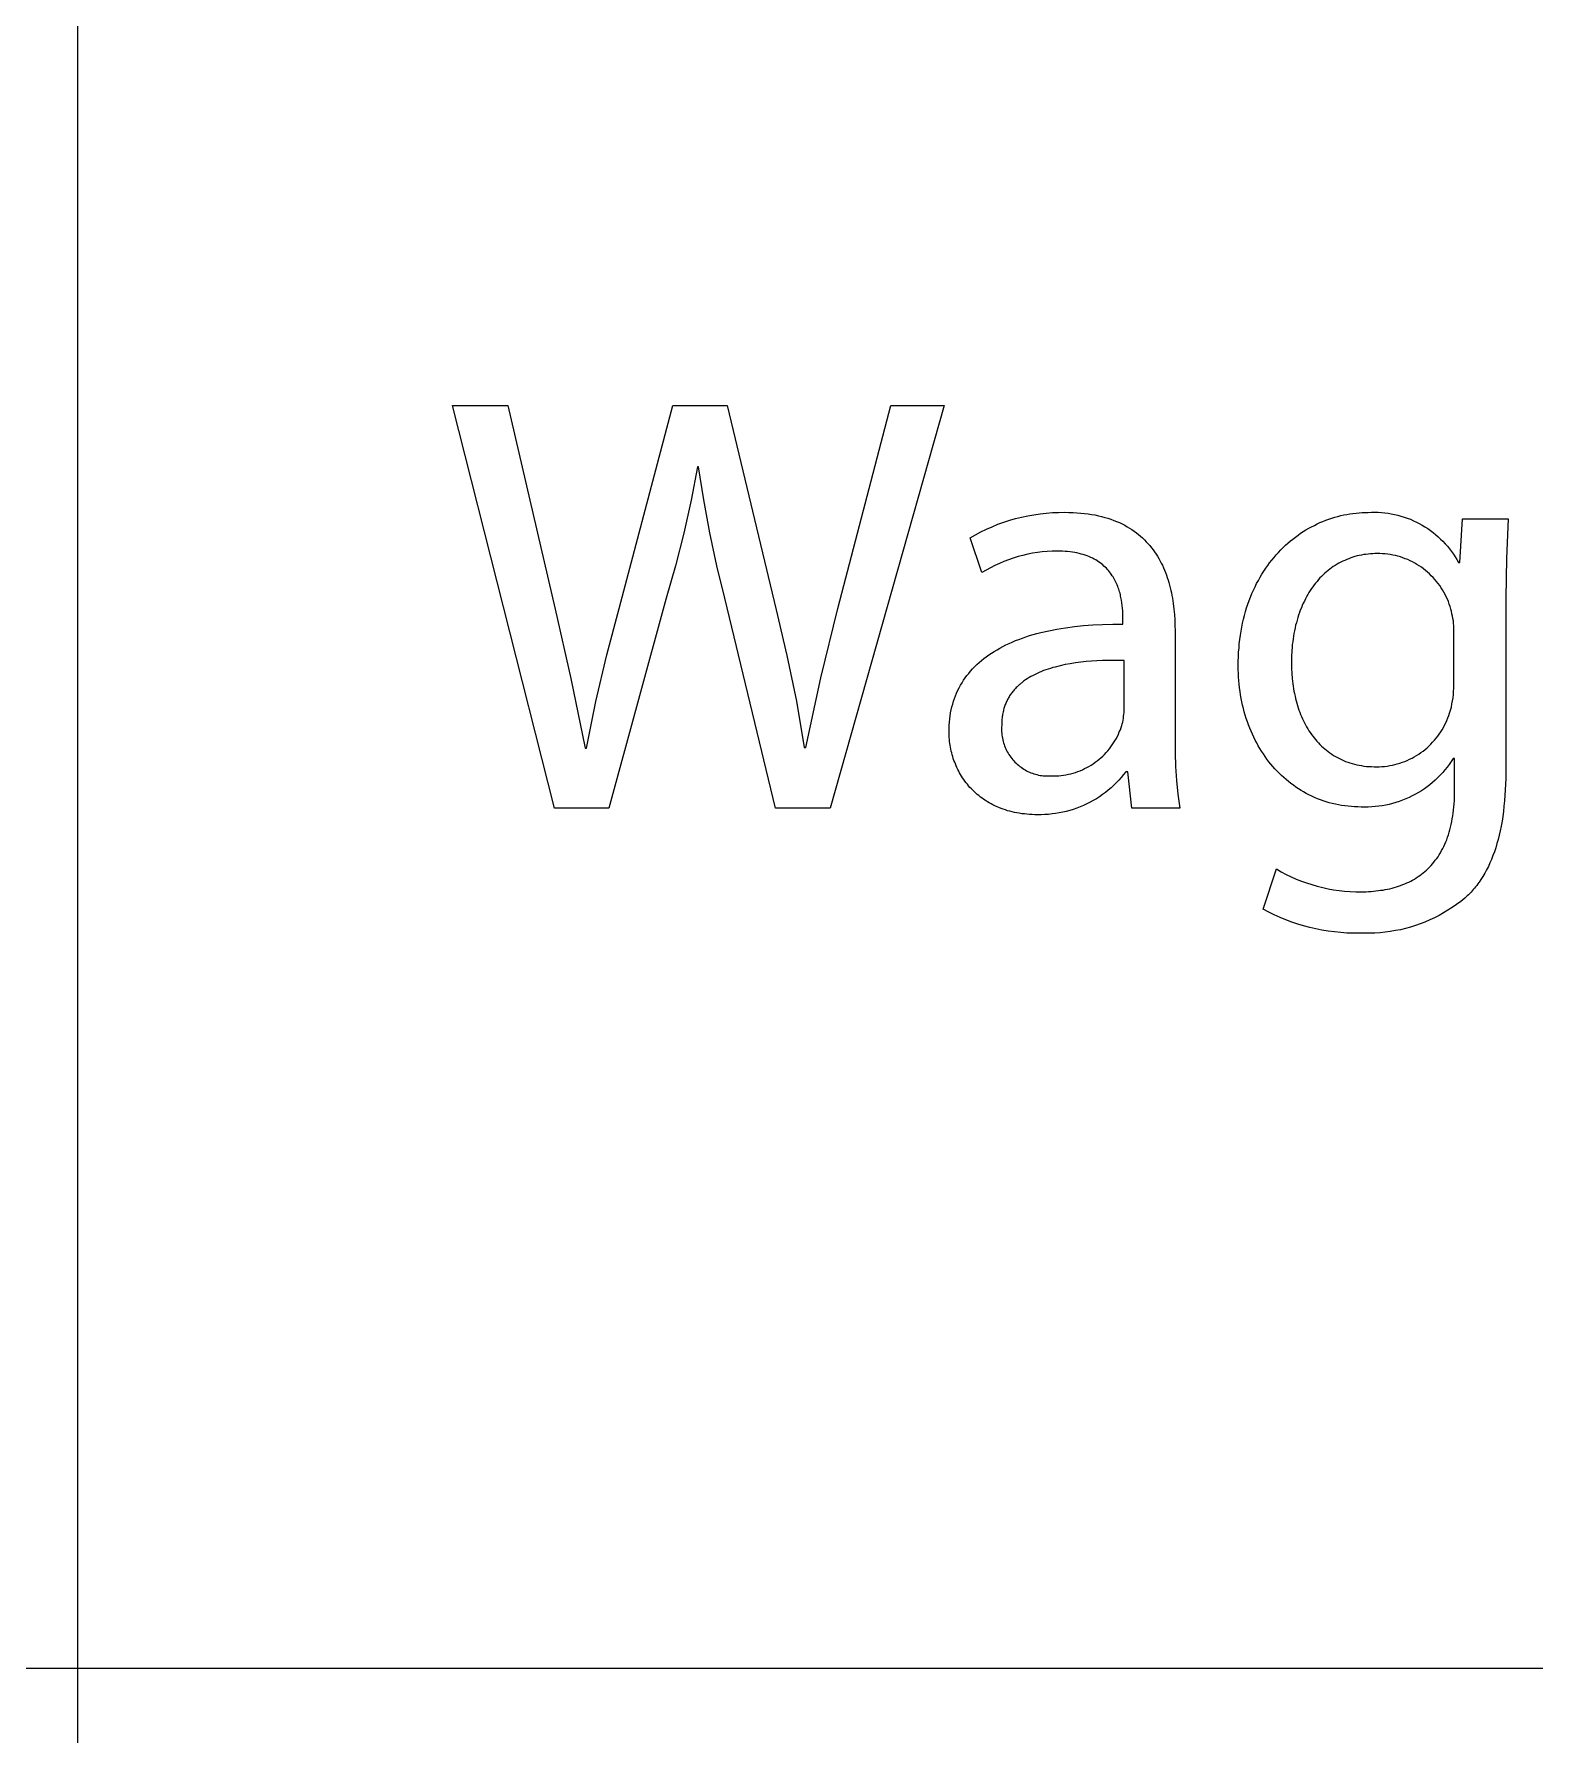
# Model space of a CAD drawing. Header units: millimetres. Extents: x 430 to 4403, y -1522 to 1254.
# Drawn here: x 4049.3 to 4149.3, y -1304.6 to -1191.4 of the extents above; entities that cross this region are included whole.
import ezdxf

# ---------------------------------------------------------------- set-up
doc = ezdxf.new("R2010")
doc.units = ezdxf.units.MM
doc.header["$MEASUREMENT"] = 0
doc.layers.add('Domyślny', color=7, linetype='Continuous', true_color=0x000000)

msp = doc.modelspace()

# ---------------------------------------------------------------- linework, layer by layer
at = {"layer": 'Domyślny', "color": 18, "lineweight": 15, "true_color": 0x000000}
for p, q in [((4052.25, -1411.21), (4052.25, -1078.09)), ((4083.98, -1242.9), (4077.18, -1216.1)), ((4077.18, -1216.1), (4080.86, -1216.1)), ((4080.86, -1216.1), (4084.03, -1229.65)), ((4088.28, -1229.62), (4091.86, -1216.1)), ((4091.86, -1216.1), (4095.48, -1216.1)), ((4095.48, -1216.1), (4098.73, -1229.7)), ((4109.92, -1216.1), (4102.33, -1242.9)), ((4102.85, -1229.62), (4106.38, -1216.1)), ((4106.38, -1216.1), (4109.92, -1216.1)), ((4093.49, -1220.19), (4093.07, -1222.4)), ((4093.57, -1220.19), (4093.49, -1220.19)), ((4093.92, -1222.39), (4093.57, -1220.19)), ((4093.07, -1222.4), (4092.58, -1224.59)), ((4094.32, -1224.58), (4093.92, -1222.39)), ((4114.29, -1223.74), (4114.68, -1223.63)), ((4114.68, -1223.63), (4115.08, -1223.53)), ((4115.08, -1223.53), (4115.49, -1223.44)), ((4115.49, -1223.44), (4115.9, -1223.37)), ((4115.9, -1223.37), (4116.31, -1223.31)), ((4116.31, -1223.31), (4116.72, -1223.26)), ((4116.72, -1223.26), (4117.13, -1223.23)), ((4117.13, -1223.23), (4117.54, -1223.22)), ((4117.54, -1223.22), (4117.96, -1223.21)), ((4117.96, -1223.21), (4118.23, -1223.22)), ((4118.23, -1223.22), (4118.5, -1223.23)), ((4118.5, -1223.23), (4118.76, -1223.24)), ((4118.76, -1223.24), (4119.01, -1223.26)), ((4119.01, -1223.26), (4119.26, -1223.29)), ((4119.26, -1223.29), (4119.5, -1223.32)), ((4119.5, -1223.32), (4119.73, -1223.35)), ((4119.73, -1223.35), (4119.96, -1223.39)), ((4119.96, -1223.39), (4120.19, -1223.44)), ((4120.19, -1223.44), (4120.4, -1223.49)), ((4120.4, -1223.49), (4120.62, -1223.55)), ((4120.62, -1223.55), (4120.82, -1223.61)), ((4120.82, -1223.61), (4121.02, -1223.68)), ((4121.02, -1223.68), (4121.22, -1223.75)), ((4135.33, -1223.74), (4135.52, -1223.67)), ((4135.52, -1223.67), (4135.72, -1223.6)), ((4135.72, -1223.6), (4135.92, -1223.54)), ((4135.92, -1223.54), (4136.12, -1223.49)), ((4136.12, -1223.49), (4136.32, -1223.43)), ((4136.32, -1223.43), (4136.52, -1223.39)), ((4136.52, -1223.39), (4136.72, -1223.35)), ((4136.72, -1223.35), (4136.93, -1223.31)), ((4136.93, -1223.31), (4137.13, -1223.29)), ((4137.13, -1223.29), (4137.34, -1223.26)), ((4137.34, -1223.26), (4137.54, -1223.24)), ((4137.54, -1223.24), (4137.75, -1223.23)), ((4137.75, -1223.23), (4137.96, -1223.22)), ((4137.96, -1223.22), (4138.16, -1223.22)), ((4138.16, -1223.22), (4138.38, -1223.21)), ((4138.38, -1223.21), (4138.6, -1223.21)), ((4138.6, -1223.21), (4138.82, -1223.21)), ((4138.82, -1223.21), (4139.04, -1223.23)), ((4139.04, -1223.23), (4139.26, -1223.25)), ((4139.26, -1223.25), (4139.48, -1223.28)), ((4139.48, -1223.28), (4139.69, -1223.31)), ((4139.69, -1223.31), (4139.91, -1223.36)), ((4139.91, -1223.36), (4140.12, -1223.41)), ((4140.12, -1223.41), (4140.33, -1223.46)), ((4140.33, -1223.46), (4140.54, -1223.53)), ((4140.54, -1223.53), (4140.75, -1223.6)), ((4140.75, -1223.6), (4140.96, -1223.68)), ((4140.96, -1223.68), (4141.16, -1223.77)), ((4144.25, -1226.55), (4144.42, -1223.65)), ((4144.42, -1223.65), (4147.46, -1223.65)), ((4147.46, -1223.65), (4147.35, -1226.29)), ((4092.58, -1224.59), (4092.03, -1226.77)), ((4094.79, -1226.77), (4094.32, -1224.58)), ((4111.65, -1224.92), (4112.01, -1224.71)), ((4112.01, -1224.71), (4112.37, -1224.52)), ((4112.37, -1224.52), (4112.74, -1224.34)), ((4112.74, -1224.34), (4113.12, -1224.17)), ((4113.12, -1224.17), (4113.5, -1224.01)), ((4113.5, -1224.01), (4113.89, -1223.87)), ((4113.89, -1223.87), (4114.29, -1223.74)), ((4121.22, -1223.75), (4121.4, -1223.82)), ((4121.4, -1223.82), (4121.59, -1223.9)), ((4121.59, -1223.9), (4121.77, -1223.99)), ((4121.77, -1223.99), (4121.94, -1224.07)), ((4121.94, -1224.07), (4122.1, -1224.17)), ((4122.1, -1224.17), (4122.27, -1224.26)), ((4122.27, -1224.26), (4122.42, -1224.36)), ((4122.42, -1224.36), (4122.58, -1224.47)), ((4122.58, -1224.47), (4122.72, -1224.58)), ((4122.72, -1224.58), (4122.86, -1224.69)), ((4122.86, -1224.69), (4123, -1224.8)), ((4123, -1224.8), (4123.13, -1224.92)), ((4133.31, -1224.86), (4133.48, -1224.73)), ((4133.48, -1224.73), (4133.65, -1224.61)), ((4133.65, -1224.61), (4133.83, -1224.49)), ((4133.83, -1224.49), (4134.01, -1224.38)), ((4134.01, -1224.38), (4134.19, -1224.27)), ((4134.19, -1224.27), (4134.38, -1224.17)), ((4134.38, -1224.17), (4134.57, -1224.08)), ((4134.57, -1224.08), (4134.75, -1223.98)), ((4134.75, -1223.98), (4134.94, -1223.9)), ((4134.94, -1223.9), (4135.14, -1223.82)), ((4135.14, -1223.82), (4135.33, -1223.74)), ((4141.16, -1223.77), (4141.36, -1223.86)), ((4141.36, -1223.86), (4141.55, -1223.96)), ((4141.55, -1223.96), (4141.75, -1224.07)), ((4141.75, -1224.07), (4141.93, -1224.18)), ((4141.93, -1224.18), (4142.12, -1224.3)), ((4142.12, -1224.3), (4142.3, -1224.43)), ((4142.3, -1224.43), (4142.47, -1224.56)), ((4142.47, -1224.56), (4142.64, -1224.7)), ((4142.64, -1224.7), (4142.81, -1224.84)), ((4112.43, -1227.22), (4111.65, -1224.92)), ((4115.8, -1225.94), (4115.48, -1226)), ((4116.13, -1225.89), (4115.8, -1225.94)), ((4116.45, -1225.85), (4116.13, -1225.89)), ((4116.78, -1225.82), (4116.45, -1225.85)), ((4117.11, -1225.8), (4116.78, -1225.82)), ((4117.44, -1225.79), (4117.11, -1225.8)), ((4117.62, -1225.8), (4117.44, -1225.79)), ((4117.8, -1225.8), (4117.62, -1225.8)), ((4117.97, -1225.81), (4117.8, -1225.8)), ((4118.14, -1225.83), (4117.97, -1225.81)), ((4118.3, -1225.84), (4118.14, -1225.83)), ((4118.46, -1225.87), (4118.3, -1225.84)), ((4118.61, -1225.89), (4118.46, -1225.87)), ((4118.76, -1225.92), (4118.61, -1225.89)), ((4118.91, -1225.95), (4118.76, -1225.92)), ((4123.13, -1224.92), (4123.26, -1225.04)), ((4123.26, -1225.04), (4123.38, -1225.17)), ((4123.38, -1225.17), (4123.5, -1225.3)), ((4123.5, -1225.3), (4123.62, -1225.43)), ((4123.62, -1225.43), (4123.73, -1225.57)), ((4123.73, -1225.57), (4123.83, -1225.7)), ((4123.83, -1225.7), (4123.93, -1225.84)), ((4123.93, -1225.84), (4124.03, -1225.99)), ((4132.02, -1226.04), (4132.17, -1225.88)), ((4132.17, -1225.88), (4132.33, -1225.72)), ((4132.33, -1225.72), (4132.48, -1225.56)), ((4132.48, -1225.56), (4132.64, -1225.41)), ((4132.64, -1225.41), (4132.8, -1225.27)), ((4132.8, -1225.27), (4132.97, -1225.12)), ((4132.97, -1225.12), (4133.13, -1224.99)), ((4133.13, -1224.99), (4133.31, -1224.86)), ((4142.81, -1224.84), (4142.97, -1224.99)), ((4142.97, -1224.99), (4143.13, -1225.14)), ((4143.13, -1225.14), (4143.28, -1225.3)), ((4143.28, -1225.3), (4143.42, -1225.47)), ((4143.42, -1225.47), (4143.56, -1225.64)), ((4143.56, -1225.64), (4143.7, -1225.81)), ((4143.7, -1225.81), (4143.82, -1225.99)), ((4092.03, -1226.77), (4091.41, -1228.93)), ((4095.32, -1228.93), (4094.79, -1226.77)), ((4112.71, -1227.06), (4112.43, -1227.22)), ((4113, -1226.9), (4112.71, -1227.06)), ((4113.3, -1226.75), (4113, -1226.9)), ((4113.6, -1226.61), (4113.3, -1226.75)), ((4113.9, -1226.48), (4113.6, -1226.61)), ((4114.21, -1226.37), (4113.9, -1226.48)), ((4114.52, -1226.26), (4114.21, -1226.37)), ((4114.84, -1226.16), (4114.52, -1226.26)), ((4115.16, -1226.08), (4114.84, -1226.16)), ((4115.48, -1226), (4115.16, -1226.08)), ((4119.05, -1225.99), (4118.91, -1225.95)), ((4119.18, -1226.03), (4119.05, -1225.99)), ((4119.31, -1226.07), (4119.18, -1226.03)), ((4119.44, -1226.11), (4119.31, -1226.07)), ((4119.56, -1226.16), (4119.44, -1226.11)), ((4119.68, -1226.21), (4119.56, -1226.16)), ((4119.79, -1226.27), (4119.68, -1226.21)), ((4119.9, -1226.32), (4119.79, -1226.27)), ((4120.01, -1226.38), (4119.9, -1226.32)), ((4120.11, -1226.44), (4120.01, -1226.38)), ((4120.2, -1226.51), (4120.11, -1226.44)), ((4120.3, -1226.57), (4120.2, -1226.51)), ((4120.39, -1226.64), (4120.3, -1226.57)), ((4120.48, -1226.71), (4120.39, -1226.64)), ((4120.56, -1226.79), (4120.48, -1226.71)), ((4120.64, -1226.86), (4120.56, -1226.79)), ((4120.72, -1226.94), (4120.64, -1226.86)), ((4120.79, -1227.01), (4120.72, -1226.94)), ((4120.86, -1227.09), (4120.79, -1227.01)), ((4124.03, -1225.99), (4124.12, -1226.13)), ((4124.12, -1226.13), (4124.21, -1226.28)), ((4124.21, -1226.28), (4124.29, -1226.43)), ((4124.29, -1226.43), (4124.37, -1226.59)), ((4124.37, -1226.59), (4124.45, -1226.74)), ((4124.45, -1226.74), (4124.52, -1226.9)), ((4124.52, -1226.9), (4124.59, -1227.06)), ((4124.59, -1227.06), (4124.65, -1227.22)), ((4131.2, -1227.14), (4131.33, -1226.94)), ((4131.33, -1226.94), (4131.46, -1226.75)), ((4131.46, -1226.75), (4131.59, -1226.57)), ((4131.59, -1226.57), (4131.73, -1226.39)), ((4131.73, -1226.39), (4131.88, -1226.21)), ((4131.88, -1226.21), (4132.02, -1226.04)), ((4135.6, -1226.99), (4135.48, -1227.08)), ((4135.71, -1226.91), (4135.6, -1226.99)), ((4135.83, -1226.83), (4135.71, -1226.91)), ((4135.95, -1226.75), (4135.83, -1226.83)), ((4136.08, -1226.67), (4135.95, -1226.75)), ((4136.2, -1226.6), (4136.08, -1226.67)), ((4136.33, -1226.53), (4136.2, -1226.6)), ((4136.46, -1226.47), (4136.33, -1226.53)), ((4136.59, -1226.41), (4136.46, -1226.47)), ((4136.72, -1226.35), (4136.59, -1226.41)), ((4136.86, -1226.3), (4136.72, -1226.35)), ((4136.99, -1226.25), (4136.86, -1226.3)), ((4137.13, -1226.2), (4136.99, -1226.25)), ((4137.27, -1226.16), (4137.13, -1226.2)), ((4137.41, -1226.12), (4137.27, -1226.16)), ((4137.55, -1226.09), (4137.41, -1226.12)), ((4137.7, -1226.06), (4137.55, -1226.09)), ((4137.85, -1226.03), (4137.7, -1226.06)), ((4137.99, -1226.01), (4137.85, -1226.03)), ((4138.14, -1225.99), (4137.99, -1226.01)), ((4138.3, -1225.98), (4138.14, -1225.99)), ((4138.45, -1225.97), (4138.3, -1225.98)), ((4138.6, -1225.96), (4138.45, -1225.97)), ((4138.76, -1225.96), (4138.6, -1225.96)), ((4138.93, -1225.96), (4138.76, -1225.96)), ((4139.1, -1225.97), (4138.93, -1225.96)), ((4139.28, -1225.98), (4139.1, -1225.97)), ((4139.45, -1226), (4139.28, -1225.98)), ((4139.62, -1226.02), (4139.45, -1226)), ((4139.79, -1226.06), (4139.62, -1226.02)), ((4139.96, -1226.09), (4139.79, -1226.06)), ((4140.13, -1226.14), (4139.96, -1226.09)), ((4140.3, -1226.18), (4140.13, -1226.14)), ((4140.46, -1226.24), (4140.3, -1226.18)), ((4140.62, -1226.3), (4140.46, -1226.24)), ((4140.78, -1226.36), (4140.62, -1226.3)), ((4140.94, -1226.44), (4140.78, -1226.36)), ((4141.1, -1226.51), (4140.94, -1226.44)), ((4141.25, -1226.59), (4141.1, -1226.51)), ((4141.4, -1226.68), (4141.25, -1226.59)), ((4141.55, -1226.77), (4141.4, -1226.68)), ((4141.69, -1226.87), (4141.55, -1226.77)), ((4141.83, -1226.97), (4141.69, -1226.87)), ((4141.97, -1227.08), (4141.83, -1226.97)), ((4142.1, -1227.19), (4141.97, -1227.08)), ((4143.82, -1225.99), (4143.95, -1226.17)), ((4143.95, -1226.17), (4144.06, -1226.36)), ((4144.06, -1226.36), (4144.17, -1226.55)), ((4144.17, -1226.55), (4144.25, -1226.55)), ((4147.35, -1226.29), (4147.32, -1228.93)), ((4120.93, -1227.17), (4120.86, -1227.09)), ((4120.99, -1227.26), (4120.93, -1227.17)), ((4121.05, -1227.34), (4120.99, -1227.26)), ((4121.11, -1227.43), (4121.05, -1227.34)), ((4121.17, -1227.51), (4121.11, -1227.43)), ((4121.22, -1227.6), (4121.17, -1227.51)), ((4121.27, -1227.69), (4121.22, -1227.6)), ((4121.31, -1227.78), (4121.27, -1227.69)), ((4121.36, -1227.87), (4121.31, -1227.78)), ((4121.4, -1227.96), (4121.36, -1227.87)), ((4121.44, -1228.05), (4121.4, -1227.96)), ((4121.48, -1228.14), (4121.44, -1228.05)), ((4121.51, -1228.23), (4121.48, -1228.14)), ((4124.65, -1227.22), (4124.72, -1227.39)), ((4124.72, -1227.39), (4124.77, -1227.55)), ((4124.77, -1227.55), (4124.83, -1227.72)), ((4124.83, -1227.72), (4124.88, -1227.89)), ((4124.88, -1227.89), (4124.93, -1228.06)), ((4124.93, -1228.06), (4124.97, -1228.23)), ((4130.51, -1228.39), (4130.62, -1228.17)), ((4130.62, -1228.17), (4130.72, -1227.96)), ((4130.72, -1227.96), (4130.84, -1227.74)), ((4130.84, -1227.74), (4130.95, -1227.54)), ((4130.95, -1227.54), (4131.07, -1227.33)), ((4131.07, -1227.33), (4131.2, -1227.14)), ((4134.46, -1228.17), (4134.38, -1228.29)), ((4134.56, -1228.04), (4134.46, -1228.17)), ((4134.65, -1227.92), (4134.56, -1228.04)), ((4134.75, -1227.81), (4134.65, -1227.92)), ((4134.84, -1227.69), (4134.75, -1227.81)), ((4134.94, -1227.58), (4134.84, -1227.69)), ((4135.05, -1227.48), (4134.94, -1227.58)), ((4135.15, -1227.37), (4135.05, -1227.48)), ((4135.26, -1227.27), (4135.15, -1227.37)), ((4135.37, -1227.18), (4135.26, -1227.27)), ((4135.48, -1227.08), (4135.37, -1227.18)), ((4142.23, -1227.31), (4142.1, -1227.19)), ((4142.35, -1227.43), (4142.23, -1227.31)), ((4142.48, -1227.55), (4142.35, -1227.43)), ((4142.59, -1227.68), (4142.48, -1227.55)), ((4142.7, -1227.81), (4142.59, -1227.68)), ((4142.81, -1227.95), (4142.7, -1227.81)), ((4142.91, -1228.09), (4142.81, -1227.95)), ((4143.01, -1228.23), (4142.91, -1228.09)), ((4091.41, -1228.93), (4087.59, -1242.9)), ((4098.7, -1242.9), (4095.32, -1228.93)), ((4121.54, -1228.33), (4121.51, -1228.23)), ((4121.57, -1228.42), (4121.54, -1228.33)), ((4121.6, -1228.51), (4121.57, -1228.42)), ((4121.63, -1228.6), (4121.6, -1228.51)), ((4121.65, -1228.7), (4121.63, -1228.6)), ((4121.67, -1228.79), (4121.65, -1228.7)), ((4121.69, -1228.88), (4121.67, -1228.79)), ((4121.73, -1229.06), (4121.69, -1228.88)), ((4121.76, -1229.24), (4121.73, -1229.06)), ((4121.78, -1229.42), (4121.76, -1229.24)), ((4124.97, -1228.23), (4125.01, -1228.41)), ((4125.01, -1228.41), (4125.05, -1228.58)), ((4125.05, -1228.58), (4125.08, -1228.76)), ((4125.08, -1228.76), (4125.12, -1228.93)), ((4125.12, -1228.93), (4125.17, -1229.29)), ((4125.17, -1229.29), (4125.21, -1229.65)), ((4130.06, -1229.57), (4130.14, -1229.32)), ((4130.14, -1229.32), (4130.23, -1229.08)), ((4130.23, -1229.08), (4130.32, -1228.85)), ((4130.32, -1228.85), (4130.41, -1228.62)), ((4130.41, -1228.62), (4130.51, -1228.39)), ((4133.83, -1229.27), (4133.76, -1229.42)), ((4133.9, -1229.12), (4133.83, -1229.27)), ((4133.97, -1228.97), (4133.9, -1229.12)), ((4134.05, -1228.83), (4133.97, -1228.97)), ((4134.13, -1228.69), (4134.05, -1228.83)), ((4134.21, -1228.56), (4134.13, -1228.69)), ((4134.29, -1228.42), (4134.21, -1228.56)), ((4134.38, -1228.29), (4134.29, -1228.42)), ((4143.1, -1228.38), (4143.01, -1228.23)), ((4143.19, -1228.53), (4143.1, -1228.38)), ((4143.27, -1228.68), (4143.19, -1228.53)), ((4143.35, -1228.84), (4143.27, -1228.68)), ((4143.42, -1228.99), (4143.35, -1228.84)), ((4143.49, -1229.15), (4143.42, -1228.99)), ((4143.55, -1229.32), (4143.49, -1229.15)), ((4143.6, -1229.48), (4143.55, -1229.32)), ((4147.32, -1228.93), (4147.32, -1240.11)), ((4084.03, -1229.65), (4085.07, -1234.27)), ((4087.46, -1232.7), (4088.28, -1229.62)), ((4098.73, -1229.7), (4099.45, -1232.74)), ((4101.7, -1234.23), (4102.85, -1229.62)), ((4121.8, -1229.6), (4121.78, -1229.42)), ((4121.81, -1229.77), (4121.8, -1229.6)), ((4121.82, -1229.93), (4121.81, -1229.77)), ((4121.82, -1230.09), (4121.82, -1229.93)), ((4121.82, -1230.24), (4121.82, -1230.09)), ((4121.82, -1230.65), (4121.82, -1230.24)), ((4125.21, -1229.65), (4125.25, -1230.01)), ((4125.25, -1230.01), (4125.27, -1230.37)), ((4125.27, -1230.37), (4125.28, -1230.74)), ((4129.79, -1230.59), (4129.85, -1230.32)), ((4129.85, -1230.32), (4129.92, -1230.07)), ((4129.92, -1230.07), (4129.99, -1229.82)), ((4129.99, -1229.82), (4130.06, -1229.57)), ((4133.42, -1230.38), (4133.37, -1230.56)), ((4133.47, -1230.22), (4133.42, -1230.38)), ((4133.52, -1230.05), (4133.47, -1230.22)), ((4133.58, -1229.89), (4133.52, -1230.05)), ((4133.63, -1229.73), (4133.58, -1229.89)), ((4133.7, -1229.57), (4133.63, -1229.73)), ((4133.76, -1229.42), (4133.7, -1229.57)), ((4143.65, -1229.65), (4143.6, -1229.48)), ((4143.7, -1229.8), (4143.65, -1229.65)), ((4143.73, -1229.96), (4143.7, -1229.8)), ((4143.77, -1230.12), (4143.73, -1229.96)), ((4143.79, -1230.28), (4143.77, -1230.12)), ((4143.82, -1230.44), (4143.79, -1230.28)), ((4143.83, -1230.6), (4143.82, -1230.44)), ((4114.9, -1231.67), (4115.13, -1231.58)), ((4115.13, -1231.58), (4115.36, -1231.5)), ((4115.36, -1231.5), (4115.6, -1231.42)), ((4115.6, -1231.42), (4115.85, -1231.35)), ((4115.85, -1231.35), (4116.1, -1231.28)), ((4116.1, -1231.28), (4116.35, -1231.21)), ((4116.35, -1231.21), (4116.88, -1231.09)), ((4116.88, -1231.09), (4117.43, -1230.99)), ((4117.43, -1230.99), (4118, -1230.89)), ((4118, -1230.89), (4118.59, -1230.81)), ((4118.59, -1230.81), (4119.19, -1230.75)), ((4119.19, -1230.75), (4119.82, -1230.7)), ((4119.82, -1230.7), (4120.47, -1230.67)), ((4120.47, -1230.67), (4121.14, -1230.65)), ((4121.14, -1230.65), (4121.82, -1230.65)), ((4125.28, -1230.74), (4125.29, -1231.1)), ((4125.29, -1231.1), (4125.29, -1238.28)), ((4129.6, -1231.67), (4129.64, -1231.39)), ((4129.64, -1231.39), (4129.69, -1231.12)), ((4129.69, -1231.12), (4129.74, -1230.85)), ((4129.74, -1230.85), (4129.79, -1230.59)), ((4133.18, -1231.45), (4133.15, -1231.64)), ((4133.21, -1231.27), (4133.18, -1231.45)), ((4133.25, -1231.09), (4133.21, -1231.27)), ((4133.28, -1230.91), (4133.25, -1231.09)), ((4133.32, -1230.73), (4133.28, -1230.91)), ((4133.37, -1230.56), (4133.32, -1230.73)), ((4143.85, -1230.76), (4143.83, -1230.6)), ((4143.85, -1230.93), (4143.85, -1230.76)), ((4143.85, -1231.09), (4143.85, -1230.93)), ((4143.85, -1231.25), (4143.85, -1231.09)), ((4143.85, -1234.72), (4143.85, -1231.25)), ((4086.73, -1235.8), (4087.46, -1232.7)), ((4099.45, -1232.74), (4100.08, -1235.79)), ((4112.72, -1232.82), (4112.89, -1232.7)), ((4112.89, -1232.7), (4113.07, -1232.58)), ((4113.07, -1232.58), (4113.25, -1232.47)), ((4113.25, -1232.47), (4113.44, -1232.36)), ((4113.44, -1232.36), (4113.63, -1232.25)), ((4113.63, -1232.25), (4113.83, -1232.14)), ((4113.83, -1232.14), (4114.03, -1232.04)), ((4114.03, -1232.04), (4114.24, -1231.94)), ((4114.24, -1231.94), (4114.45, -1231.85)), ((4114.45, -1231.85), (4114.67, -1231.75)), ((4114.67, -1231.75), (4114.9, -1231.67)), ((4129.51, -1232.83), (4129.52, -1232.53)), ((4129.52, -1232.53), (4129.55, -1232.24)), ((4129.55, -1232.24), (4129.57, -1231.96)), ((4129.57, -1231.96), (4129.6, -1231.67)), ((4133.07, -1232.42), (4133.05, -1232.82)), ((4133.08, -1232.22), (4133.07, -1232.42)), ((4133.1, -1232.02), (4133.08, -1232.22)), ((4133.13, -1231.83), (4133.1, -1232.02)), ((4133.15, -1231.64), (4133.13, -1231.83)), ((4111.56, -1233.93), (4111.68, -1233.78)), ((4111.68, -1233.78), (4111.81, -1233.63)), ((4111.81, -1233.63), (4111.95, -1233.49)), ((4111.95, -1233.49), (4112.09, -1233.35)), ((4112.09, -1233.35), (4112.24, -1233.21)), ((4112.24, -1233.21), (4112.4, -1233.08)), ((4112.4, -1233.08), (4112.56, -1232.95)), ((4112.56, -1232.95), (4112.72, -1232.82)), ((4116.25, -1233.87), (4116.11, -1233.93)), ((4116.4, -1233.81), (4116.25, -1233.87)), ((4116.54, -1233.75), (4116.4, -1233.81)), ((4116.7, -1233.7), (4116.54, -1233.75)), ((4116.85, -1233.65), (4116.7, -1233.7)), ((4117, -1233.6), (4116.85, -1233.65)), ((4117.16, -1233.55), (4117, -1233.6)), ((4117.32, -1233.51), (4117.16, -1233.55)), ((4117.65, -1233.42), (4117.32, -1233.51)), ((4117.98, -1233.35), (4117.65, -1233.42)), ((4118.32, -1233.29), (4117.98, -1233.35)), ((4118.67, -1233.24), (4118.32, -1233.29)), ((4119.02, -1233.19), (4118.67, -1233.24)), ((4119.38, -1233.15), (4119.02, -1233.19)), ((4119.73, -1233.12), (4119.38, -1233.15)), ((4120.09, -1233.1), (4119.73, -1233.12)), ((4120.46, -1233.08), (4120.09, -1233.1)), ((4121.18, -1233.07), (4120.46, -1233.08)), ((4121.9, -1233.07), (4121.18, -1233.07)), ((4121.9, -1236.42), (4121.9, -1233.07)), ((4129.5, -1233.13), (4129.51, -1232.83)), ((4129.5, -1233.43), (4129.5, -1233.13)), ((4129.5, -1233.68), (4129.5, -1233.43)), ((4129.51, -1233.93), (4129.5, -1233.68)), ((4133.05, -1232.82), (4133.04, -1233.23)), ((4133.04, -1233.23), (4133.05, -1233.59)), ((4133.05, -1233.59), (4133.06, -1233.93)), ((4085.07, -1234.27), (4086.02, -1238.92)), ((4100.7, -1238.87), (4101.7, -1234.23)), ((4110.83, -1235.06), (4110.92, -1234.89)), ((4110.92, -1234.89), (4111.01, -1234.72)), ((4111.01, -1234.72), (4111.11, -1234.56)), ((4111.11, -1234.56), (4111.21, -1234.39)), ((4111.21, -1234.39), (4111.32, -1234.23)), ((4111.32, -1234.23), (4111.44, -1234.08)), ((4111.44, -1234.08), (4111.56, -1233.93)), ((4114.62, -1234.98), (4114.58, -1235.03)), ((4114.67, -1234.93), (4114.62, -1234.98)), ((4114.72, -1234.88), (4114.67, -1234.93)), ((4114.77, -1234.83), (4114.72, -1234.88)), ((4114.82, -1234.78), (4114.77, -1234.83)), ((4114.87, -1234.73), (4114.82, -1234.78)), ((4114.93, -1234.68), (4114.87, -1234.73)), ((4114.98, -1234.64), (4114.93, -1234.68)), ((4115.04, -1234.59), (4114.98, -1234.64)), ((4115.09, -1234.55), (4115.04, -1234.59)), ((4115.21, -1234.46), (4115.09, -1234.55)), ((4115.33, -1234.37), (4115.21, -1234.46)), ((4115.45, -1234.29), (4115.33, -1234.37)), ((4115.57, -1234.21), (4115.45, -1234.29)), ((4115.7, -1234.14), (4115.57, -1234.21)), ((4115.84, -1234.07), (4115.7, -1234.14)), ((4115.97, -1234), (4115.84, -1234.07)), ((4116.11, -1233.93), (4115.97, -1234)), ((4129.52, -1234.17), (4129.51, -1233.93)), ((4129.54, -1234.42), (4129.52, -1234.17)), ((4129.56, -1234.66), (4129.54, -1234.42)), ((4129.58, -1234.9), (4129.56, -1234.66)), ((4129.62, -1235.13), (4129.58, -1234.9)), ((4133.06, -1233.93), (4133.09, -1234.28)), ((4133.09, -1234.28), (4133.13, -1234.62)), ((4133.13, -1234.62), (4133.15, -1234.78)), ((4133.15, -1234.78), (4133.18, -1234.95)), ((4133.18, -1234.95), (4133.21, -1235.11)), ((4143.84, -1235.13), (4143.85, -1234.92)), ((4143.85, -1234.92), (4143.85, -1234.72)), ((4086.1, -1238.92), (4086.73, -1235.8)), ((4100.08, -1235.79), (4100.61, -1238.87)), ((4110.44, -1236.16), (4110.49, -1235.97)), ((4110.49, -1235.97), (4110.55, -1235.78)), ((4110.55, -1235.78), (4110.61, -1235.6)), ((4110.61, -1235.6), (4110.68, -1235.42)), ((4110.68, -1235.42), (4110.75, -1235.24)), ((4110.75, -1235.24), (4110.83, -1235.06)), ((4113.97, -1236.07), (4113.94, -1236.14)), ((4113.99, -1236), (4113.97, -1236.07)), ((4114.02, -1235.93), (4113.99, -1236)), ((4114.05, -1235.87), (4114.02, -1235.93)), ((4114.08, -1235.8), (4114.05, -1235.87)), ((4114.11, -1235.74), (4114.08, -1235.8)), ((4114.14, -1235.67), (4114.11, -1235.74)), ((4114.18, -1235.61), (4114.14, -1235.67)), ((4114.21, -1235.55), (4114.18, -1235.61)), ((4114.25, -1235.49), (4114.21, -1235.55)), ((4114.28, -1235.43), (4114.25, -1235.49)), ((4114.32, -1235.37), (4114.28, -1235.43)), ((4114.36, -1235.31), (4114.32, -1235.37)), ((4114.4, -1235.25), (4114.36, -1235.31)), ((4114.45, -1235.2), (4114.4, -1235.25)), ((4114.49, -1235.14), (4114.45, -1235.2)), ((4114.53, -1235.09), (4114.49, -1235.14)), ((4114.58, -1235.03), (4114.53, -1235.09)), ((4129.65, -1235.37), (4129.62, -1235.13)), ((4129.69, -1235.6), (4129.65, -1235.37)), ((4129.74, -1235.83), (4129.69, -1235.6)), ((4129.79, -1236.05), (4129.74, -1235.83)), ((4129.84, -1236.28), (4129.79, -1236.05)), ((4133.21, -1235.11), (4133.24, -1235.28)), ((4133.24, -1235.28), (4133.28, -1235.44)), ((4133.28, -1235.44), (4133.31, -1235.6)), ((4133.31, -1235.6), (4133.35, -1235.76)), ((4133.35, -1235.76), (4133.4, -1235.91)), ((4133.4, -1235.91), (4133.44, -1236.07)), ((4133.44, -1236.07), (4133.49, -1236.22)), ((4143.69, -1236.17), (4143.73, -1235.96)), ((4143.73, -1235.96), (4143.77, -1235.76)), ((4143.77, -1235.76), (4143.8, -1235.55)), ((4143.8, -1235.55), (4143.82, -1235.34)), ((4143.82, -1235.34), (4143.84, -1235.13)), ((4110.26, -1237.38), (4110.27, -1237.17)), ((4110.27, -1237.17), (4110.29, -1236.96)), ((4110.29, -1236.96), (4110.32, -1236.76)), ((4110.32, -1236.76), (4110.35, -1236.56)), ((4110.35, -1236.56), (4110.39, -1236.36)), ((4110.39, -1236.36), (4110.44, -1236.16)), ((4113.76, -1237.14), (4113.75, -1237.23)), ((4113.75, -1237.23), (4113.75, -1237.31)), ((4113.77, -1236.98), (4113.76, -1237.06)), ((4113.76, -1237.06), (4113.76, -1237.14)), ((4113.78, -1236.89), (4113.77, -1236.98)), ((4113.79, -1236.81), (4113.78, -1236.89)), ((4113.8, -1236.74), (4113.79, -1236.81)), ((4113.81, -1236.66), (4113.8, -1236.74)), ((4113.83, -1236.58), (4113.81, -1236.66)), ((4113.84, -1236.5), (4113.83, -1236.58)), ((4113.86, -1236.43), (4113.84, -1236.5)), ((4113.88, -1236.36), (4113.86, -1236.43)), ((4113.9, -1236.28), (4113.88, -1236.36)), ((4113.92, -1236.21), (4113.9, -1236.28)), ((4113.94, -1236.14), (4113.92, -1236.21)), ((4121.78, -1237.29), (4121.81, -1237.17)), ((4121.81, -1237.17), (4121.83, -1237.04)), ((4121.83, -1237.04), (4121.86, -1236.92)), ((4121.86, -1236.92), (4121.87, -1236.79)), ((4121.87, -1236.79), (4121.89, -1236.67)), ((4121.89, -1236.67), (4121.9, -1236.54)), ((4121.9, -1236.54), (4121.9, -1236.42)), ((4129.9, -1236.5), (4129.84, -1236.28)), ((4129.97, -1236.72), (4129.9, -1236.5)), ((4130.03, -1236.94), (4129.97, -1236.72)), ((4130.11, -1237.15), (4130.03, -1236.94)), ((4130.18, -1237.36), (4130.11, -1237.15)), ((4133.49, -1236.22), (4133.54, -1236.37)), ((4133.54, -1236.37), (4133.6, -1236.52)), ((4133.6, -1236.52), (4133.65, -1236.66)), ((4133.65, -1236.66), (4133.71, -1236.8)), ((4133.71, -1236.8), (4133.78, -1236.95)), ((4133.78, -1236.95), (4133.84, -1237.09)), ((4133.84, -1237.09), (4133.91, -1237.22)), ((4133.91, -1237.22), (4133.98, -1237.36)), ((4143.24, -1237.37), (4143.32, -1237.22)), ((4143.32, -1237.22), (4143.39, -1237.06)), ((4143.39, -1237.06), (4143.46, -1236.9)), ((4143.46, -1236.9), (4143.52, -1236.73)), ((4143.52, -1236.73), (4143.57, -1236.57)), ((4143.57, -1236.57), (4143.63, -1236.37)), ((4143.63, -1236.37), (4143.69, -1236.17)), ((4110.25, -1237.59), (4110.26, -1237.38)), ((4110.25, -1237.81), (4110.25, -1237.59)), ((4110.25, -1237.94), (4110.25, -1237.81)), ((4110.25, -1238.07), (4110.25, -1237.94)), ((4110.26, -1238.2), (4110.25, -1238.07)), ((4110.27, -1238.33), (4110.26, -1238.2)), ((4110.28, -1238.46), (4110.27, -1238.33)), ((4113.75, -1237.4), (4113.74, -1237.5)), ((4113.74, -1237.5), (4113.74, -1237.61)), ((4113.74, -1237.61), (4113.74, -1237.72)), ((4113.74, -1237.72), (4113.74, -1237.82)), ((4113.74, -1237.82), (4113.75, -1237.93)), ((4113.75, -1237.31), (4113.75, -1237.4)), ((4113.75, -1237.93), (4113.76, -1238.04)), ((4113.76, -1238.04), (4113.78, -1238.14)), ((4113.78, -1238.14), (4113.8, -1238.25)), ((4113.8, -1238.25), (4113.82, -1238.35)), ((4113.82, -1238.35), (4113.85, -1238.46)), ((4121.29, -1238.42), (4121.37, -1238.28)), ((4121.37, -1238.28), (4121.45, -1238.13)), ((4121.45, -1238.13), (4121.52, -1237.98)), ((4121.52, -1237.98), (4121.58, -1237.83)), ((4121.58, -1237.83), (4121.65, -1237.68)), ((4121.65, -1237.68), (4121.7, -1237.53)), ((4121.7, -1237.53), (4121.74, -1237.41)), ((4121.74, -1237.41), (4121.78, -1237.29)), ((4125.29, -1238.28), (4125.29, -1239.21)), ((4130.26, -1237.57), (4130.18, -1237.36)), ((4130.35, -1237.77), (4130.26, -1237.57)), ((4130.44, -1237.97), (4130.35, -1237.77)), ((4130.53, -1238.17), (4130.44, -1237.97)), ((4130.63, -1238.37), (4130.53, -1238.17)), ((4130.73, -1238.56), (4130.63, -1238.37)), ((4133.98, -1237.36), (4134.05, -1237.49)), ((4134.05, -1237.49), (4134.13, -1237.62)), ((4134.13, -1237.62), (4134.21, -1237.75)), ((4134.21, -1237.75), (4134.29, -1237.87)), ((4134.29, -1237.87), (4134.37, -1237.99)), ((4134.37, -1237.99), (4134.46, -1238.11)), ((4134.46, -1238.11), (4134.55, -1238.23)), ((4134.55, -1238.23), (4134.64, -1238.34)), ((4134.64, -1238.34), (4134.74, -1238.45)), ((4142.44, -1238.51), (4142.56, -1238.38)), ((4142.56, -1238.38), (4142.67, -1238.25)), ((4142.67, -1238.25), (4142.78, -1238.11)), ((4142.78, -1238.11), (4142.88, -1237.97)), ((4142.88, -1237.97), (4142.98, -1237.83)), ((4142.98, -1237.83), (4143.07, -1237.68)), ((4143.07, -1237.68), (4143.16, -1237.53)), ((4143.16, -1237.53), (4143.24, -1237.37)), ((4086.02, -1238.92), (4086.1, -1238.92)), ((4100.61, -1238.87), (4100.7, -1238.87)), ((4110.3, -1238.59), (4110.28, -1238.46)), ((4110.32, -1238.71), (4110.3, -1238.59)), ((4110.34, -1238.84), (4110.32, -1238.71)), ((4110.36, -1238.97), (4110.34, -1238.84)), ((4110.39, -1239.1), (4110.36, -1238.97)), ((4110.42, -1239.22), (4110.39, -1239.1)), ((4110.46, -1239.35), (4110.42, -1239.22)), ((4110.49, -1239.47), (4110.46, -1239.35)), ((4110.53, -1239.6), (4110.49, -1239.47)), ((4113.85, -1238.46), (4113.87, -1238.56)), ((4113.87, -1238.56), (4113.91, -1238.66)), ((4113.91, -1238.66), (4113.94, -1238.76)), ((4113.94, -1238.76), (4113.98, -1238.86)), ((4113.98, -1238.86), (4114.03, -1238.96)), ((4114.03, -1238.96), (4114.07, -1239.06)), ((4114.07, -1239.06), (4114.12, -1239.15)), ((4114.12, -1239.15), (4114.18, -1239.24)), ((4114.18, -1239.24), (4114.23, -1239.34)), ((4114.23, -1239.34), (4114.29, -1239.42)), ((4114.29, -1239.42), (4114.35, -1239.51)), ((4114.35, -1239.51), (4114.42, -1239.6)), ((4120.36, -1239.55), (4120.48, -1239.44)), ((4120.48, -1239.44), (4120.59, -1239.32)), ((4120.59, -1239.32), (4120.7, -1239.2)), ((4120.7, -1239.2), (4120.81, -1239.08)), ((4120.81, -1239.08), (4120.92, -1238.95)), ((4120.92, -1238.95), (4121.02, -1238.82)), ((4121.02, -1238.82), (4121.11, -1238.69)), ((4121.11, -1238.69), (4121.2, -1238.56)), ((4121.2, -1238.56), (4121.29, -1238.42)), ((4125.29, -1239.21), (4125.32, -1240.14)), ((4130.83, -1238.75), (4130.73, -1238.56)), ((4130.94, -1238.93), (4130.83, -1238.75)), ((4131.05, -1239.11), (4130.94, -1238.93)), ((4131.17, -1239.29), (4131.05, -1239.11)), ((4131.29, -1239.47), (4131.17, -1239.29)), ((4131.41, -1239.64), (4131.29, -1239.47)), ((4134.74, -1238.45), (4134.84, -1238.56)), ((4134.84, -1238.56), (4134.94, -1238.67)), ((4134.94, -1238.67), (4135.04, -1238.77)), ((4135.04, -1238.77), (4135.15, -1238.87)), ((4135.15, -1238.87), (4135.26, -1238.96)), ((4135.26, -1238.96), (4135.37, -1239.05)), ((4135.37, -1239.05), (4135.49, -1239.14)), ((4135.49, -1239.14), (4135.6, -1239.23)), ((4135.6, -1239.23), (4135.72, -1239.31)), ((4135.72, -1239.31), (4135.85, -1239.39)), ((4135.85, -1239.39), (4135.97, -1239.46)), ((4135.97, -1239.46), (4136.1, -1239.54)), ((4141.07, -1239.57), (4141.22, -1239.48)), ((4141.22, -1239.48), (4141.37, -1239.4)), ((4141.37, -1239.4), (4141.52, -1239.3)), ((4141.52, -1239.3), (4141.66, -1239.2)), ((4141.66, -1239.2), (4141.8, -1239.1)), ((4141.8, -1239.1), (4141.94, -1238.99)), ((4141.94, -1238.99), (4142.07, -1238.88)), ((4142.07, -1238.88), (4142.2, -1238.76)), ((4142.2, -1238.76), (4142.32, -1238.64)), ((4142.32, -1238.64), (4142.44, -1238.51)), ((4110.57, -1239.72), (4110.53, -1239.6)), ((4110.62, -1239.84), (4110.57, -1239.72)), ((4110.67, -1239.96), (4110.62, -1239.84)), ((4110.72, -1240.08), (4110.67, -1239.96)), ((4110.77, -1240.2), (4110.72, -1240.08)), ((4110.83, -1240.32), (4110.77, -1240.2)), ((4110.89, -1240.44), (4110.83, -1240.32)), ((4110.95, -1240.55), (4110.89, -1240.44)), ((4111.01, -1240.67), (4110.95, -1240.55)), ((4114.42, -1239.6), (4114.49, -1239.68)), ((4114.49, -1239.68), (4114.56, -1239.76)), ((4114.56, -1239.76), (4114.63, -1239.84)), ((4114.63, -1239.84), (4114.71, -1239.91)), ((4114.71, -1239.91), (4114.79, -1239.98)), ((4114.79, -1239.98), (4114.87, -1240.05)), ((4114.87, -1240.05), (4114.95, -1240.12)), ((4114.95, -1240.12), (4115.04, -1240.18)), ((4115.04, -1240.18), (4115.13, -1240.24)), ((4115.13, -1240.24), (4115.22, -1240.3)), ((4115.22, -1240.3), (4115.31, -1240.36)), ((4115.31, -1240.36), (4115.4, -1240.41)), ((4115.4, -1240.41), (4115.5, -1240.46)), ((4115.5, -1240.46), (4115.6, -1240.5)), ((4115.6, -1240.5), (4115.7, -1240.54)), ((4115.7, -1240.54), (4115.8, -1240.58)), ((4115.8, -1240.58), (4115.9, -1240.62)), ((4115.9, -1240.62), (4116, -1240.65)), ((4116, -1240.65), (4116.1, -1240.67)), ((4118.03, -1240.68), (4118.19, -1240.65)), ((4118.19, -1240.65), (4118.35, -1240.61)), ((4118.35, -1240.61), (4118.51, -1240.57)), ((4118.51, -1240.57), (4118.67, -1240.52)), ((4118.67, -1240.52), (4118.82, -1240.46)), ((4118.82, -1240.46), (4118.97, -1240.41)), ((4118.97, -1240.41), (4119.12, -1240.34)), ((4119.12, -1240.34), (4119.27, -1240.27)), ((4119.27, -1240.27), (4119.42, -1240.2)), ((4119.42, -1240.2), (4119.56, -1240.12)), ((4119.56, -1240.12), (4119.7, -1240.03)), ((4119.7, -1240.03), (4119.84, -1239.95)), ((4119.84, -1239.95), (4119.97, -1239.85)), ((4119.97, -1239.85), (4120.1, -1239.75)), ((4120.1, -1239.75), (4120.23, -1239.65)), ((4120.23, -1239.65), (4120.36, -1239.55)), ((4122.02, -1240.48), (4121.87, -1240.67)), ((4122.15, -1240.48), (4122.02, -1240.48)), ((4122.42, -1242.9), (4122.15, -1240.48)), ((4125.32, -1240.14), (4125.38, -1241.06)), ((4131.54, -1239.81), (4131.41, -1239.64)), ((4131.67, -1239.97), (4131.54, -1239.81)), ((4131.8, -1240.13), (4131.67, -1239.97)), ((4131.94, -1240.28), (4131.8, -1240.13)), ((4132.08, -1240.44), (4131.94, -1240.28)), ((4132.23, -1240.58), (4132.08, -1240.44)), ((4132.38, -1240.73), (4132.23, -1240.58)), ((4136.1, -1239.54), (4136.23, -1239.6)), ((4136.23, -1239.6), (4136.37, -1239.67)), ((4136.37, -1239.67), (4136.51, -1239.73)), ((4136.51, -1239.73), (4136.65, -1239.79)), ((4136.65, -1239.79), (4136.79, -1239.84)), ((4136.79, -1239.84), (4136.93, -1239.89)), ((4136.93, -1239.89), (4137.08, -1239.93)), ((4137.08, -1239.93), (4137.23, -1239.97)), ((4137.23, -1239.97), (4137.39, -1240.01)), ((4137.39, -1240.01), (4137.54, -1240.04)), ((4137.54, -1240.04), (4137.7, -1240.07)), ((4137.7, -1240.07), (4137.87, -1240.1)), ((4137.87, -1240.1), (4138.03, -1240.12)), ((4138.03, -1240.12), (4138.2, -1240.13)), ((4138.2, -1240.13), (4138.37, -1240.14)), ((4138.37, -1240.14), (4138.54, -1240.15)), ((4138.54, -1240.15), (4138.72, -1240.15)), ((4138.72, -1240.15), (4138.89, -1240.15)), ((4138.89, -1240.15), (4139.07, -1240.14)), ((4139.07, -1240.14), (4139.24, -1240.12)), ((4139.24, -1240.12), (4139.41, -1240.1)), ((4139.41, -1240.1), (4139.59, -1240.07)), ((4139.59, -1240.07), (4139.76, -1240.04)), ((4139.76, -1240.04), (4139.93, -1240)), ((4139.93, -1240), (4140.09, -1239.96)), ((4140.09, -1239.96), (4140.26, -1239.91)), ((4140.26, -1239.91), (4140.43, -1239.85)), ((4140.43, -1239.85), (4140.59, -1239.79)), ((4140.59, -1239.79), (4140.75, -1239.72)), ((4140.75, -1239.72), (4140.91, -1239.65)), ((4140.91, -1239.65), (4141.07, -1239.57)), ((4143.11, -1240.53), (4142.95, -1240.7)), ((4143.26, -1240.36), (4143.11, -1240.53)), ((4143.41, -1240.17), (4143.26, -1240.36)), ((4143.55, -1239.99), (4143.41, -1240.17)), ((4143.68, -1239.79), (4143.55, -1239.99)), ((4143.81, -1239.6), (4143.68, -1239.79)), ((4143.9, -1239.6), (4143.81, -1239.6)), ((4143.9, -1241.74), (4143.9, -1239.6)), ((4147.32, -1240.11), (4147.31, -1240.92)), ((4111.08, -1240.78), (4111.01, -1240.67)), ((4111.15, -1240.89), (4111.08, -1240.78)), ((4111.23, -1241), (4111.15, -1240.89)), ((4111.3, -1241.1), (4111.23, -1241)), ((4111.38, -1241.21), (4111.3, -1241.1)), ((4111.47, -1241.31), (4111.38, -1241.21)), ((4111.55, -1241.42), (4111.47, -1241.31)), ((4111.64, -1241.52), (4111.55, -1241.42)), ((4111.73, -1241.61), (4111.64, -1241.52)), ((4111.82, -1241.71), (4111.73, -1241.61)), ((4111.92, -1241.8), (4111.82, -1241.71)), ((4116.1, -1240.67), (4116.21, -1240.7)), ((4116.21, -1240.7), (4116.31, -1240.72)), ((4116.31, -1240.72), (4116.42, -1240.73)), ((4116.42, -1240.73), (4116.52, -1240.75)), ((4116.52, -1240.75), (4116.63, -1240.76)), ((4116.63, -1240.76), (4116.74, -1240.76)), ((4116.74, -1240.76), (4116.84, -1240.76)), ((4116.84, -1240.76), (4116.95, -1240.76)), ((4116.95, -1240.76), (4117.06, -1240.76)), ((4117.06, -1240.76), (4117.22, -1240.76)), ((4117.22, -1240.76), (4117.39, -1240.75)), ((4117.39, -1240.75), (4117.55, -1240.74)), ((4117.55, -1240.74), (4117.71, -1240.73)), ((4117.71, -1240.73), (4117.87, -1240.71)), ((4117.87, -1240.71), (4118.03, -1240.68)), ((4120.85, -1241.7), (4120.66, -1241.85)), ((4121.03, -1241.55), (4120.85, -1241.7)), ((4121.21, -1241.38), (4121.03, -1241.55)), ((4121.38, -1241.21), (4121.21, -1241.38)), ((4121.55, -1241.04), (4121.38, -1241.21)), ((4121.71, -1240.86), (4121.55, -1241.04)), ((4121.87, -1240.67), (4121.71, -1240.86)), ((4125.38, -1241.06), (4125.48, -1241.98)), ((4132.53, -1240.87), (4132.38, -1240.73)), ((4132.68, -1241), (4132.53, -1240.87)), ((4132.84, -1241.13), (4132.68, -1241)), ((4133, -1241.26), (4132.84, -1241.13)), ((4133.17, -1241.38), (4133, -1241.26)), ((4133.33, -1241.5), (4133.17, -1241.38)), ((4133.5, -1241.61), (4133.33, -1241.5)), ((4133.68, -1241.72), (4133.5, -1241.61)), ((4133.85, -1241.82), (4133.68, -1241.72)), ((4141.69, -1241.74), (4141.49, -1241.87)), ((4141.89, -1241.61), (4141.69, -1241.74)), ((4142.08, -1241.48), (4141.89, -1241.61)), ((4142.26, -1241.34), (4142.08, -1241.48)), ((4142.44, -1241.19), (4142.26, -1241.34)), ((4142.62, -1241.03), (4142.44, -1241.19)), ((4142.79, -1240.87), (4142.62, -1241.03)), ((4142.95, -1240.7), (4142.79, -1240.87)), ((4143.9, -1242.19), (4143.9, -1241.74)), ((4147.28, -1241.69), (4147.22, -1242.42)), ((4147.31, -1240.92), (4147.28, -1241.69)), ((4087.59, -1242.9), (4083.98, -1242.9)), ((4102.33, -1242.9), (4098.7, -1242.9)), ((4112.02, -1241.9), (4111.92, -1241.8)), ((4112.12, -1241.99), (4112.02, -1241.9)), ((4112.23, -1242.07), (4112.12, -1241.99)), ((4112.34, -1242.16), (4112.23, -1242.07)), ((4112.45, -1242.24), (4112.34, -1242.16)), ((4112.56, -1242.32), (4112.45, -1242.24)), ((4112.68, -1242.4), (4112.56, -1242.32)), ((4112.8, -1242.47), (4112.68, -1242.4)), ((4112.92, -1242.54), (4112.8, -1242.47)), ((4113.04, -1242.61), (4112.92, -1242.54)), ((4113.17, -1242.68), (4113.04, -1242.61)), ((4113.3, -1242.75), (4113.17, -1242.68)), ((4113.44, -1242.81), (4113.3, -1242.75)), ((4113.57, -1242.86), (4113.44, -1242.81)), ((4113.71, -1242.92), (4113.57, -1242.86)), ((4113.85, -1242.97), (4113.71, -1242.92)), ((4118.75, -1242.9), (4118.52, -1242.98)), ((4118.98, -1242.81), (4118.75, -1242.9)), ((4119.2, -1242.72), (4118.98, -1242.81)), ((4119.42, -1242.62), (4119.2, -1242.72)), ((4119.64, -1242.51), (4119.42, -1242.62)), ((4119.85, -1242.39), (4119.64, -1242.51)), ((4120.06, -1242.27), (4119.85, -1242.39)), ((4120.26, -1242.14), (4120.06, -1242.27)), ((4120.46, -1242), (4120.26, -1242.14)), ((4120.66, -1241.85), (4120.46, -1242)), ((4125.61, -1242.9), (4122.42, -1242.9)), ((4125.48, -1241.98), (4125.61, -1242.9)), ((4134.03, -1241.92), (4133.85, -1241.82)), ((4134.21, -1242.02), (4134.03, -1241.92)), ((4134.4, -1242.11), (4134.21, -1242.02)), ((4134.58, -1242.19), (4134.4, -1242.11)), ((4134.77, -1242.27), (4134.58, -1242.19)), ((4134.97, -1242.35), (4134.77, -1242.27)), ((4135.16, -1242.42), (4134.97, -1242.35)), ((4135.36, -1242.48), (4135.16, -1242.42)), ((4135.56, -1242.54), (4135.36, -1242.48)), ((4135.76, -1242.59), (4135.56, -1242.54)), ((4135.97, -1242.64), (4135.76, -1242.59)), ((4136.17, -1242.68), (4135.97, -1242.64)), ((4136.38, -1242.72), (4136.17, -1242.68)), ((4136.59, -1242.75), (4136.38, -1242.72)), ((4136.81, -1242.78), (4136.59, -1242.75)), ((4137.03, -1242.8), (4136.81, -1242.78)), ((4137.24, -1242.81), (4137.03, -1242.8)), ((4137.46, -1242.82), (4137.24, -1242.81)), ((4137.69, -1242.83), (4137.46, -1242.82)), ((4137.92, -1242.83), (4137.69, -1242.83)), ((4138.15, -1242.83), (4137.92, -1242.83)), ((4138.39, -1242.82), (4138.15, -1242.83)), ((4138.62, -1242.8), (4138.39, -1242.82)), ((4138.85, -1242.78), (4138.62, -1242.8)), ((4139.09, -1242.74), (4138.85, -1242.78)), ((4139.32, -1242.7), (4139.09, -1242.74)), ((4139.54, -1242.65), (4139.32, -1242.7)), ((4139.77, -1242.59), (4139.54, -1242.65)), ((4140, -1242.53), (4139.77, -1242.59)), ((4140.22, -1242.46), (4140, -1242.53)), ((4140.44, -1242.38), (4140.22, -1242.46)), ((4140.66, -1242.29), (4140.44, -1242.38)), ((4140.87, -1242.19), (4140.66, -1242.29)), ((4141.08, -1242.09), (4140.87, -1242.19)), ((4141.29, -1241.98), (4141.08, -1242.09)), ((4141.49, -1241.87), (4141.29, -1241.98)), ((4143.84, -1243.03), (4143.86, -1242.82)), ((4143.86, -1242.82), (4143.87, -1242.62)), ((4143.87, -1242.62), (4143.89, -1242.4)), ((4143.89, -1242.4), (4143.9, -1242.19)), ((4147.19, -1242.77), (4147.15, -1243.12)), ((4147.22, -1242.42), (4147.19, -1242.77)), ((4114, -1243.02), (4113.85, -1242.97)), ((4114.14, -1243.07), (4114, -1243.02)), ((4114.3, -1243.11), (4114.14, -1243.07)), ((4114.45, -1243.15), (4114.3, -1243.11)), ((4114.6, -1243.18), (4114.45, -1243.15)), ((4114.76, -1243.21), (4114.6, -1243.18)), ((4114.92, -1243.24), (4114.76, -1243.21)), ((4115.09, -1243.27), (4114.92, -1243.24)), ((4115.26, -1243.29), (4115.09, -1243.27)), ((4115.43, -1243.31), (4115.26, -1243.29)), ((4115.6, -1243.32), (4115.43, -1243.31)), ((4115.77, -1243.33), (4115.6, -1243.32)), ((4115.95, -1243.34), (4115.77, -1243.33)), ((4116.13, -1243.34), (4115.95, -1243.34)), ((4116.38, -1243.34), (4116.13, -1243.34)), ((4116.62, -1243.33), (4116.38, -1243.34)), ((4116.86, -1243.32), (4116.62, -1243.33)), ((4117.1, -1243.29), (4116.86, -1243.32)), ((4117.34, -1243.26), (4117.1, -1243.29)), ((4117.58, -1243.22), (4117.34, -1243.26)), ((4117.82, -1243.17), (4117.58, -1243.22)), ((4118.05, -1243.12), (4117.82, -1243.17)), ((4118.29, -1243.05), (4118.05, -1243.12)), ((4118.52, -1242.98), (4118.29, -1243.05)), ((4143.64, -1244.16), (4143.68, -1243.98)), ((4143.68, -1243.98), (4143.72, -1243.8)), ((4143.72, -1243.8), (4143.75, -1243.61)), ((4143.75, -1243.61), (4143.78, -1243.42)), ((4143.78, -1243.42), (4143.81, -1243.23)), ((4143.81, -1243.23), (4143.84, -1243.03)), ((4147.06, -1243.77), (4147, -1244.09)), ((4147.11, -1243.45), (4147.06, -1243.77)), ((4147.15, -1243.12), (4147.11, -1243.45)), ((4143.25, -1245.3), (4143.32, -1245.15)), ((4143.32, -1245.15), (4143.38, -1245)), ((4143.38, -1245), (4143.44, -1244.84)), ((4143.44, -1244.84), (4143.49, -1244.68)), ((4143.49, -1244.68), (4143.54, -1244.51)), ((4143.54, -1244.51), (4143.59, -1244.34)), ((4143.59, -1244.34), (4143.64, -1244.16)), ((4146.8, -1244.98), (4146.72, -1245.26)), ((4146.87, -1244.69), (4146.8, -1244.98)), ((4146.94, -1244.4), (4146.87, -1244.69)), ((4147, -1244.09), (4146.94, -1244.4)), ((4142.62, -1246.37), (4142.71, -1246.25)), ((4142.71, -1246.25), (4142.8, -1246.13)), ((4142.8, -1246.13), (4142.88, -1246)), ((4142.88, -1246), (4142.96, -1245.87)), ((4142.96, -1245.87), (4143.04, -1245.73)), ((4143.04, -1245.73), (4143.11, -1245.59)), ((4143.11, -1245.59), (4143.18, -1245.45)), ((4143.18, -1245.45), (4143.25, -1245.3)), ((4146.36, -1246.31), (4146.26, -1246.55)), ((4146.46, -1246.06), (4146.36, -1246.31)), ((4146.55, -1245.8), (4146.46, -1246.06)), ((4146.64, -1245.54), (4146.55, -1245.8)), ((4146.72, -1245.26), (4146.64, -1245.54)), ((4131.16, -1249.63), (4132.04, -1246.95)), ((4132.04, -1246.95), (4132.36, -1247.14)), ((4132.36, -1247.14), (4132.69, -1247.31)), ((4132.69, -1247.31), (4133.02, -1247.47)), ((4141.47, -1247.46), (4141.59, -1247.38)), ((4141.59, -1247.38), (4141.7, -1247.3)), ((4141.7, -1247.3), (4141.82, -1247.21)), ((4141.82, -1247.21), (4141.93, -1247.12)), ((4141.93, -1247.12), (4142.03, -1247.02)), ((4142.03, -1247.02), (4142.14, -1246.92)), ((4142.14, -1246.92), (4142.24, -1246.82)), ((4142.24, -1246.82), (4142.34, -1246.71)), ((4142.34, -1246.71), (4142.44, -1246.6)), ((4142.44, -1246.6), (4142.53, -1246.49)), ((4142.53, -1246.49), (4142.62, -1246.37)), ((4145.79, -1247.44), (4145.66, -1247.65)), ((4145.91, -1247.23), (4145.79, -1247.44)), ((4146.03, -1247.01), (4145.91, -1247.23)), ((4146.15, -1246.79), (4146.03, -1247.01)), ((4146.26, -1246.55), (4146.15, -1246.79)), ((4133.02, -1247.47), (4133.36, -1247.62)), ((4133.36, -1247.62), (4133.7, -1247.75)), ((4133.7, -1247.75), (4134.05, -1247.88)), ((4134.05, -1247.88), (4134.4, -1247.99)), ((4134.4, -1247.99), (4134.76, -1248.09)), ((4134.76, -1248.09), (4135.12, -1248.18)), ((4135.12, -1248.18), (4135.48, -1248.26)), ((4135.48, -1248.26), (4135.84, -1248.33)), ((4135.84, -1248.33), (4136.21, -1248.38)), ((4136.21, -1248.38), (4136.58, -1248.42)), ((4136.58, -1248.42), (4136.95, -1248.44)), ((4136.95, -1248.44), (4137.32, -1248.46)), ((4137.32, -1248.46), (4137.69, -1248.46)), ((4137.69, -1248.46), (4138.02, -1248.46)), ((4138.02, -1248.46), (4138.18, -1248.45)), ((4138.18, -1248.45), (4138.35, -1248.44)), ((4138.35, -1248.44), (4138.51, -1248.43)), ((4138.51, -1248.43), (4138.67, -1248.41)), ((4138.67, -1248.41), (4138.83, -1248.39)), ((4138.83, -1248.39), (4138.98, -1248.37)), ((4138.98, -1248.37), (4139.14, -1248.35)), ((4139.14, -1248.35), (4139.29, -1248.32)), ((4139.29, -1248.32), (4139.44, -1248.29)), ((4139.44, -1248.29), (4139.59, -1248.26)), ((4139.59, -1248.26), (4139.74, -1248.22)), ((4139.74, -1248.22), (4139.88, -1248.18)), ((4139.88, -1248.18), (4140.03, -1248.14)), ((4140.03, -1248.14), (4140.17, -1248.09)), ((4140.17, -1248.09), (4140.31, -1248.05)), ((4140.31, -1248.05), (4140.45, -1247.99)), ((4140.45, -1247.99), (4140.58, -1247.94)), ((4140.58, -1247.94), (4140.72, -1247.88)), ((4140.72, -1247.88), (4140.85, -1247.82)), ((4140.85, -1247.82), (4140.98, -1247.75)), ((4140.98, -1247.75), (4141.1, -1247.69)), ((4141.1, -1247.69), (4141.23, -1247.62)), ((4141.23, -1247.62), (4141.35, -1247.54)), ((4141.35, -1247.54), (4141.47, -1247.46)), ((4144.91, -1248.57), (4144.83, -1248.66)), ((4145, -1248.49), (4144.91, -1248.57)), ((4145.07, -1248.4), (4145, -1248.49)), ((4145.15, -1248.31), (4145.07, -1248.4)), ((4145.23, -1248.22), (4145.15, -1248.31)), ((4145.3, -1248.13), (4145.23, -1248.22)), ((4145.38, -1248.04), (4145.3, -1248.13)), ((4145.45, -1247.94), (4145.38, -1248.04)), ((4145.52, -1247.85), (4145.45, -1247.94)), ((4145.59, -1247.75), (4145.52, -1247.85)), ((4145.66, -1247.65), (4145.59, -1247.75)), ((4131.53, -1249.82), (4131.16, -1249.63)), ((4143.46, -1249.7), (4143.17, -1249.87)), ((4143.75, -1249.51), (4143.46, -1249.7)), ((4144.03, -1249.32), (4143.75, -1249.51)), ((4144.31, -1249.11), (4144.03, -1249.32)), ((4144.58, -1248.9), (4144.31, -1249.11)), ((4144.66, -1248.82), (4144.58, -1248.9)), ((4144.75, -1248.74), (4144.66, -1248.82)), ((4144.83, -1248.66), (4144.75, -1248.74)), ((4131.9, -1250.01), (4131.53, -1249.82)), ((4132.28, -1250.18), (4131.9, -1250.01)), ((4132.67, -1250.34), (4132.28, -1250.18)), ((4133.06, -1250.49), (4132.67, -1250.34)), ((4133.46, -1250.62), (4133.06, -1250.49)), ((4133.85, -1250.74), (4133.46, -1250.62)), ((4134.26, -1250.85), (4133.85, -1250.74)), ((4134.66, -1250.94), (4134.26, -1250.85)), ((4140.96, -1250.82), (4140.63, -1250.91)), ((4141.29, -1250.71), (4140.96, -1250.82)), ((4141.61, -1250.6), (4141.29, -1250.71)), ((4141.93, -1250.48), (4141.61, -1250.6)), ((4142.25, -1250.34), (4141.93, -1250.48)), ((4142.56, -1250.2), (4142.25, -1250.34)), ((4142.87, -1250.04), (4142.56, -1250.2)), ((4143.17, -1249.87), (4142.87, -1250.04)), ((4135.07, -1251.02), (4134.66, -1250.94)), ((4135.49, -1251.09), (4135.07, -1251.02)), ((4135.9, -1251.14), (4135.49, -1251.09)), ((4136.32, -1251.18), (4135.9, -1251.14)), ((4136.73, -1251.21), (4136.32, -1251.18)), ((4137.15, -1251.22), (4136.73, -1251.21)), ((4137.57, -1251.21), (4137.15, -1251.22)), ((4137.91, -1251.23), (4137.57, -1251.21)), ((4138.25, -1251.23), (4137.91, -1251.23)), ((4138.6, -1251.21), (4138.25, -1251.23)), ((4138.94, -1251.19), (4138.6, -1251.21)), ((4139.28, -1251.16), (4138.94, -1251.19)), ((4139.62, -1251.11), (4139.28, -1251.16)), ((4139.96, -1251.05), (4139.62, -1251.11)), ((4140.3, -1250.99), (4139.96, -1251.05)), ((4140.63, -1250.91), (4140.3, -1250.99)), ((2901.53, -1300.14), (4402.97, -1300.14))]:
    msp.add_line(p, q, dxfattribs=at)

doc.saveas('drawing.dxf')
